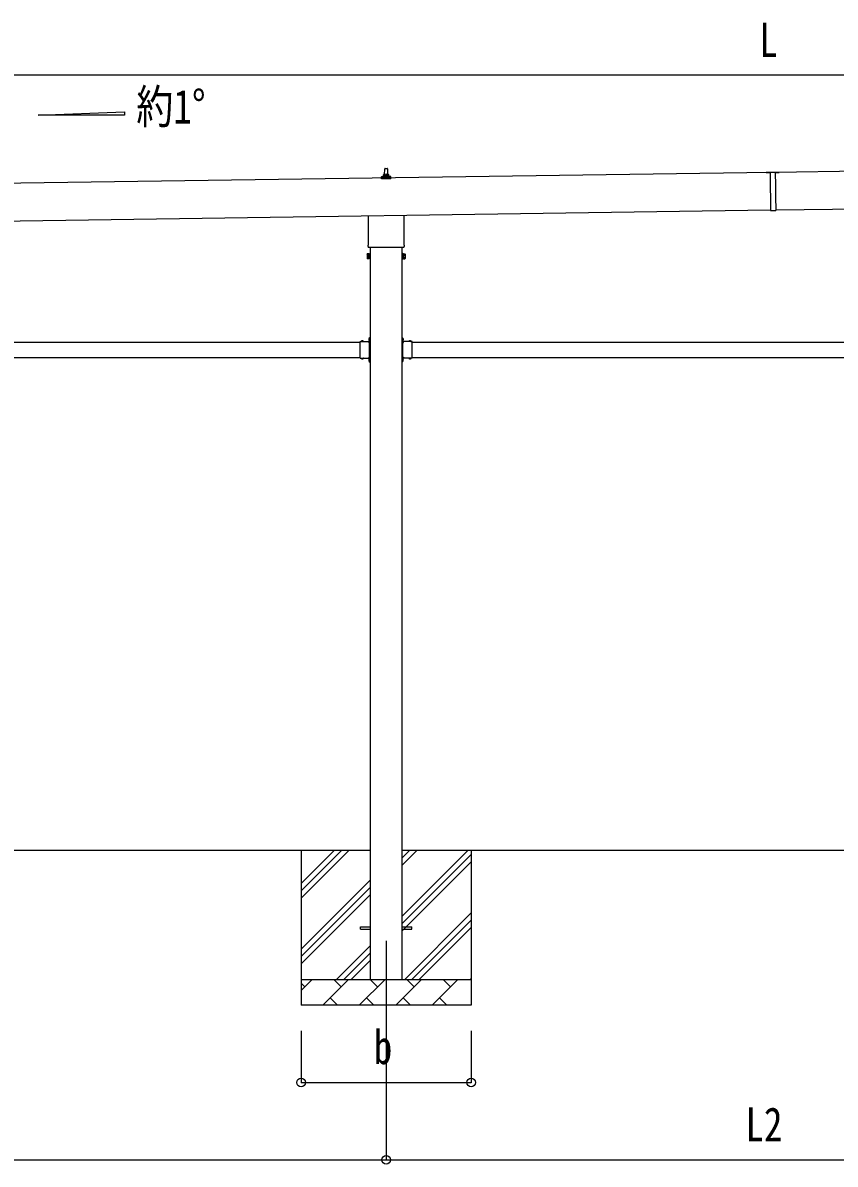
# Model space of a CAD drawing. Units: millimetres, scale not verified. Extents: x -16820 to 16820, y -11880 to 11880.
# Drawn here: x -5868 to -2716, y -6384 to -1955 of the extents above; entities that cross this region are included whole.
import ezdxf
from ezdxf.enums import TextEntityAlignment as Align

# ---------------------------------------------------------------- set-up
doc = ezdxf.new("R2010")
doc.units = ezdxf.units.MM
doc.header["$LTSCALE"] = 50
for name, color, linetype in [('0-2_USER1', 3, 'Continuous'), ('0-3_YKK_12', 2, 'Continuous'), ('0-4_YKK_13', 4, 'Continuous'), ('0-5_YKK_A1', 4, 'Continuous'), ('0-6_YKK_D', 6, 'Continuous')]:
    doc.layers.add(name, color=color, linetype=linetype)
doc.styles.add('ＭＳ ゴシック', font='')
doc.styles.get('ＭＳ ゴシック').set_extended_font_data('MS Gothic')

msp = doc.modelspace()

# ---------------------------------------------------------------- linework, layer by layer
at = {"layer": '0-3_YKK_12'}
msp.add_line((-4458.42, -5517), (-4458.42, -6017), dxfattribs=at)
at = {"layer": '0-4_YKK_13'}
for p, q in [((-4464.42, -2544.88), (-4463.69, -2521.36)), ((-4462.69, -2520.38), (-4454.15, -2520.38)), ((-4453.15, -2521.36), (-4452.42, -2544.88)), ((-4476.67, -2560.38), (-4476.67, -2552.67)), ((-4440.17, -2560.38), (-4476.67, -2560.38)), ((-4476.29, -2551.88), (-4440.55, -2551.88)), ((-4475.91, -2551.7), (-4469.19, -2550.07)), ((-4468.8, -2549.88), (-4448.04, -2549.88)), ((-4468.42, -2549.1), (-4468.42, -2544.88)), ((-4467.42, -2544.88), (-4449.42, -2544.88)), ((-4448.42, -2549.1), (-4448.42, -2544.88)), ((-4440.94, -2551.7), (-4447.66, -2550.07)), ((-4440.17, -2560.38), (-4440.17, -2552.67)), ((-2933.49, -2535.47), (-2983.49, -2536.18)), ((-2983.49, -2536.18), (-2983.48, -2536.68)), ((-2983.48, -2536.68), (-2968.48, -2536.47)), ((-2968.49, -2535.97), (-2968.31, -2548.37)), ((-2968.3, -2549.17), (-2967.95, -2573.36)), ((-2948.49, -2535.68), (-2948.31, -2548.08)), ((-2948.48, -2536.18), (-2933.48, -2535.97)), ((-2948.3, -2548.88), (-2947.95, -2573.08)), ((-2933.49, -2535.47), (-2933.48, -2535.97)), ((-2967.94, -2574.16), (-2967.54, -2602.36)), ((-2967.53, -2603.16), (-2967.18, -2627.36)), ((-2947.94, -2573.88), (-2947.54, -2602.08)), ((-2947.53, -2602.88), (-2947.18, -2627.07)), ((-2967.17, -2628.16), (-2966.38, -2683.25)), ((-2947.17, -2627.87), (-2946.38, -2682.96)), ((-2966.38, -2683.25), (-2946.38, -2682.96)), ((-4526.72, -2814.37), (-4526.72, -2703.72)), ((-4390.12, -2701.77), (-4390.12, -2814.37)), ((-4528.42, -2823.14), (-4528.42, -2817.64)), ((-4390.48, -2826.64), (-4526.36, -2826.64)), ((-4388.42, -2817.64), (-4388.42, -2823.14)), ((-4532.42, -2852.64), (-4531.66, -2851.33)), ((-4532.42, -2852.64), (-4532.42, -2869.64)), ((-4532.42, -2869.64), (-4531.66, -2870.96)), ((-4525.42, -2856.24), (-4531.66, -2856.24)), ((-4525.42, -2866.05), (-4531.66, -2866.05)), ((-4525.42, -2870.96), (-4531.66, -2870.96)), ((-4522.92, -2870.34), (-4525.42, -2870.34)), ((-4393.92, -2870.34), (-4391.42, -2870.34)), ((-4391.42, -2856.24), (-4385.18, -2856.24)), ((-4391.42, -2866.05), (-4385.18, -2866.05)), ((-4391.42, -2870.96), (-4385.18, -2870.96)), ((-4384.42, -2852.64), (-4385.18, -2851.33)), ((-4384.42, -2869.64), (-4385.18, -2870.96)), ((-4384.42, -2852.64), (-4384.42, -2869.64)), ((-4526.62, -3184), (-4520.92, -3184)), ((-4522.52, -3182.87), (-4525.18, -3181.55)), ((-4522.52, -3185.13), (-4525.18, -3186.45)), ((-4523.38, -3179.27), (-4523.22, -3179.27)), ((-4522.52, -3176.5), (-4520.92, -3176.5)), ((-4522.52, -3193.46), (-4522.52, -3176.5)), ((-4522.52, -3179.97), (-4522.52, -3188.04)), ((-4520.92, -3181), (-4522.52, -3181)), ((-4522.52, -3182), (-4520.92, -3182)), ((-4522.52, -3186), (-4520.92, -3186)), ((-4520.92, -3187), (-4522.52, -3187)), ((-4394.32, -3176.5), (-4395.92, -3176.5)), ((-4395.92, -3181), (-4394.32, -3181)), ((-4394.32, -3182), (-4395.92, -3182)), ((-4390.22, -3184), (-4395.92, -3184)), ((-4394.32, -3186), (-4395.92, -3186)), ((-4395.92, -3187), (-4394.32, -3187)), ((-4394.32, -3193.46), (-4394.32, -3176.5)), ((-4394.32, -3179.97), (-4394.32, -3188.04)), ((-4394.32, -3182.87), (-4391.66, -3181.55)), ((-4394.32, -3185.13), (-4391.66, -3186.45)), ((-4393.46, -3179.27), (-4393.62, -3179.27)), ((-4558.92, -3202.29), (-4558.92, -3191.9)), ((-4558.92, -3191.9), (-4522.52, -3191.9)), ((-4558.92, -3244.29), (-4558.92, -3203.71)), ((-4555.66, -3191.04), (-4555.66, -3191.2)), ((-4554.96, -3191.9), (-4546.89, -3191.9)), ((-4552.05, -3191.9), (-4553.37, -3189.24)), ((-4549.8, -3191.9), (-4548.47, -3189.24)), ((-4546.19, -3191.04), (-4546.19, -3191.2)), ((-4522.92, -3193.5), (-4525.92, -3193.5)), ((-4523.38, -3188.74), (-4523.22, -3188.74)), ((-4522.92, -3202.29), (-4522.92, -3195.5)), ((-4522.92, -3244.29), (-4522.92, -3203.71)), ((-4357.92, -3191.9), (-4394.32, -3191.9)), ((-4393.92, -3193.5), (-4390.92, -3193.5)), ((-4393.92, -3202.29), (-4393.92, -3195.5)), ((-4393.92, -3244.29), (-4393.92, -3203.71)), ((-4393.46, -3188.74), (-4393.62, -3188.74)), ((-4370.66, -3191.04), (-4370.66, -3191.2)), ((-4361.89, -3191.9), (-4369.96, -3191.9)), ((-4367.05, -3191.9), (-4368.37, -3189.24)), ((-4364.8, -3191.9), (-4363.47, -3189.24)), ((-4361.19, -3191.04), (-4361.19, -3191.2)), ((-4357.92, -3202.29), (-4357.92, -3191.9)), ((-4357.92, -3244.29), (-4357.92, -3203.71)), ((-4558.92, -3256.1), (-4558.92, -3245.71)), ((-4558.92, -3256.1), (-4522.52, -3256.1)), ((-4555.66, -3256.96), (-4555.66, -3256.8)), ((-4554.96, -3256.1), (-4546.89, -3256.1)), ((-4552.05, -3256.1), (-4553.37, -3258.76)), ((-4549.8, -3256.1), (-4548.47, -3258.76)), ((-4546.19, -3256.96), (-4546.19, -3256.8)), ((-4525.92, -3254.5), (-4522.92, -3254.5)), ((-4522.52, -3262.87), (-4525.18, -3261.55)), ((-4522.52, -3265.13), (-4525.18, -3266.45)), ((-4523.38, -3259.27), (-4523.22, -3259.27)), ((-4523.38, -3268.74), (-4523.22, -3268.74)), ((-4522.92, -3252.5), (-4522.92, -3245.71)), ((-4522.52, -3271.5), (-4522.52, -3254.54)), ((-4522.52, -3259.97), (-4522.52, -3268.04)), ((-4522.52, -3262), (-4520.92, -3262)), ((-4522.52, -3266), (-4520.92, -3266)), ((-4522.52, -3271.5), (-4520.92, -3271.5)), ((-4394.32, -3262), (-4395.92, -3262)), ((-4394.32, -3266), (-4395.92, -3266)), ((-4394.32, -3271.5), (-4395.92, -3271.5)), ((-4394.32, -3271.5), (-4394.32, -3254.54)), ((-4357.92, -3256.1), (-4394.32, -3256.1)), ((-4394.32, -3259.97), (-4394.32, -3268.04)), ((-4394.32, -3262.87), (-4391.66, -3261.55)), ((-4394.32, -3265.13), (-4391.66, -3266.45)), ((-4393.92, -3252.5), (-4393.92, -3245.71)), ((-4390.92, -3254.5), (-4393.92, -3254.5)), ((-4393.46, -3259.27), (-4393.62, -3259.27)), ((-4393.46, -3268.74), (-4393.62, -3268.74)), ((-4370.66, -3256.96), (-4370.66, -3256.8)), ((-4361.89, -3256.1), (-4369.96, -3256.1)), ((-4367.05, -3256.1), (-4368.37, -3258.76)), ((-4364.8, -3256.1), (-4363.47, -3258.76)), ((-4361.19, -3256.96), (-4361.19, -3256.8)), ((-4357.92, -3256.1), (-4357.92, -3245.71)), ((-4558.42, -5462.5), (-4520.92, -5462.5)), ((-4558.42, -5471.5), (-4558.42, -5462.5)), ((-4558.42, -5471.5), (-4520.92, -5471.5)), ((-4395.92, -5462.5), (-4358.42, -5462.5)), ((-4395.92, -5471.5), (-4358.42, -5471.5)), ((-4358.42, -5471.5), (-4358.42, -5462.5))]:
    msp.add_line(p, q, dxfattribs=at)
for points in [[(-4525.42, -2870.96), (-4525.42, -2851.33), (-4531.66, -2851.33)], [(-4525.42, -2870.34), (-4525.42, -2851.94), (-4522.92, -2851.94)], [(-4391.42, -2870.34), (-4391.42, -2851.94), (-4393.92, -2851.94)], [(-4391.42, -2870.96), (-4391.42, -2851.33), (-4385.18, -2851.33)], [(-4520.92, -3191.5), (-4520.92, -3185.5), (-4520.92, -3182.5), (-4520.92, -3176.5)], [(-4395.92, -3191.5), (-4395.92, -3185.5), (-4395.92, -3182.5), (-4395.92, -3176.5)], [(-4522.92, -3195.5), (-4525.92, -3195.5), (-4525.92, -3191.9)], [(-4393.92, -3195.5), (-4390.92, -3195.5), (-4390.92, -3191.9)], [(-4522.92, -3252.5), (-4525.92, -3252.5), (-4525.92, -3256.1)], [(-4520.92, -3271.5), (-4520.92, -3265.5), (-4520.92, -3262.5), (-4520.92, -3256.5)], [(-4395.92, -3271.5), (-4395.92, -3265.5), (-4395.92, -3262.5), (-4395.92, -3256.5)], [(-4393.92, -3252.5), (-4390.92, -3252.5), (-4390.92, -3256.1)]]:
    msp.add_lwpolyline(points, dxfattribs=at)
for points in [[(-4522.92, -2871.64), (-4522.92, -2850.64), (-4520.92, -2850.64), (-4520.92, -2871.64)], [(-4393.92, -2871.64), (-4393.92, -2850.64), (-4395.92, -2850.64), (-4395.92, -2871.64)]]:
    msp.add_lwpolyline(points, close=True, dxfattribs=at)
for centre, radius, start, end in [((-4462.69, -2521.38), 1, 90, 178.60509), ((-4454.15, -2521.38), 1, 1.39491, 90), ((-4475.67, -2552.67), 1, 103.62699, 180), ((-4469.42, -2549.1), 1, 283.62699, 0), ((-4464.34, -2545.52), 4.13, 90, 171.17633), ((-4467.42, -2545.88), 1, 90, 180), ((-4455.09, -2544.88), 4.83, 133.60282, 180), ((-4461.75, -2544.88), 4.83, 0, 46.39718), ((-4452.51, -2545.52), 4.13, 8.82367, 90), ((-4449.42, -2545.88), 1, 0, 90), ((-4447.42, -2549.1), 1, 180, 256.37301), ((-4441.17, -2552.67), 1, 0, 76.37301), ((-2968.6, -2548.77), 0.5, 307.68835, 53.94855), ((-2948.01, -2548.48), 0.5, 127.68835, 233.94855), ((-2968.25, -2573.77), 0.5, 307.68835, 53.94855), ((-2967.83, -2602.77), 0.5, 307.68835, 53.94855), ((-2947.65, -2573.47), 0.5, 127.68835, 233.94855), ((-2947.23, -2602.47), 0.5, 127.68835, 233.94855), ((-2967.48, -2627.76), 0.5, 307.68835, 53.94855), ((-2946.88, -2627.47), 0.5, 127.68835, 233.94855), ((-4524.42, -2817.64), 4, 125.09963, 180), ((-4524.42, -2823.14), 4, 180, 194.47751), ((-4524.42, -2823.14), 4, 194.47751, 241.04498), ((-4392.42, -2823.14), 4, 298.95502, 345.52249), ((-4392.42, -2817.64), 4, 0, 54.90037), ((-4392.42, -2823.14), 4, 345.52249, 0), ((-4528.08, -2853.78), 4.34, 145.61575, 214.38425), ((-4528.08, -2868.5), 4.34, 145.61575, 214.38425), ((-4516.18, -2861.14), 16.24, 162.41205, 197.58795), ((-4388.77, -2853.78), 4.34, 325.61575, 34.38425), ((-4400.66, -2861.14), 16.24, 342.41205, 17.58795), ((-4388.77, -2868.5), 4.34, 325.61575, 34.38425), ((-4518.62, -3184), 7, 140.87645, 180), ((-4518.62, -3184), 7, 180, 219.12355), ((-4523.38, -3180.13), 0.862, 90, 140.87645), ((-4523.38, -3187.87), 0.862, 219.12355, 270), ((-4523.22, -3179.97), 0.7, 0, 90), ((-4523.22, -3188.04), 0.7, 270, 0), ((-4393.62, -3179.97), 0.7, 90, 180), ((-4393.62, -3188.04), 0.7, 180, 270), ((-4393.46, -3180.13), 0.862, 39.12355, 90), ((-4393.46, -3187.87), 0.862, 270, 320.87645), ((-4398.22, -3184), 7, 0, 39.12355), ((-4398.22, -3184), 7, 320.87645, 0), ((-4559.62, -3203), 1, 314.427, 45.573), ((-4554.96, -3191.2), 0.7, 180, 270), ((-4554.79, -3191.04), 0.862, 129.12355, 180), ((-4550.92, -3195.8), 7, 90, 129.12355), ((-4550.92, -3195.8), 7, 50.87645, 90), ((-4546.89, -3191.2), 0.7, 270, 0), ((-4547.05, -3191.04), 0.862, 0, 50.87645), ((-4522.22, -3203), 1, 134.427, 225.573), ((-4522.92, -3191.5), 2, 270, 0), ((-4393.92, -3191.5), 2, 180, 270), ((-4394.62, -3203), 1, 314.427, 45.573), ((-4369.96, -3191.2), 0.7, 180, 270), ((-4369.79, -3191.04), 0.862, 129.12355, 180), ((-4365.92, -3195.8), 7, 90, 129.12355), ((-4365.92, -3195.8), 7, 50.87645, 90), ((-4361.89, -3191.2), 0.7, 270, 0), ((-4362.05, -3191.04), 0.862, 0, 50.87645), ((-4357.22, -3203), 1, 134.427, 225.573), ((-4559.62, -3245), 1, 314.427, 45.573), ((-4554.96, -3256.8), 0.7, 90, 180), ((-4554.79, -3256.96), 0.862, 180, 230.87645), ((-4550.92, -3252.2), 7, 230.87645, 270), ((-4550.92, -3252.2), 7, 270, 309.12355), ((-4546.89, -3256.8), 0.7, 0, 90), ((-4547.05, -3256.96), 0.862, 309.12355, 0), ((-4518.62, -3264), 7, 140.87645, 180), ((-4518.62, -3264), 7, 180, 219.12355), ((-4523.38, -3260.13), 0.862, 90, 140.87645), ((-4523.38, -3267.87), 0.862, 219.12355, 270), ((-4522.22, -3245), 1, 134.427, 225.573), ((-4523.22, -3259.97), 0.7, 0, 90), ((-4523.22, -3268.04), 0.7, 270, 0), ((-4522.92, -3256.5), 2, 0, 90), ((-4393.92, -3256.5), 2, 90, 180), ((-4393.62, -3259.97), 0.7, 90, 180), ((-4393.62, -3268.04), 0.7, 180, 270), ((-4394.62, -3245), 1, 314.427, 45.573), ((-4393.46, -3260.13), 0.862, 39.12355, 90), ((-4393.46, -3267.87), 0.862, 270, 320.87645), ((-4398.22, -3264), 7, 0, 39.12355), ((-4398.22, -3264), 7, 320.87645, 0), ((-4369.96, -3256.8), 0.7, 90, 180), ((-4369.79, -3256.96), 0.862, 180, 230.87645), ((-4365.92, -3252.2), 7, 230.87645, 270), ((-4365.92, -3252.2), 7, 270, 309.12355), ((-4361.89, -3256.8), 0.7, 0, 90), ((-4362.05, -3256.96), 0.862, 309.12355, 0), ((-4357.22, -3245), 1, 134.427, 225.573)]:
    msp.add_arc(centre, radius, start, end, dxfattribs=at)
at = {"layer": '0-5_YKK_A1'}
for p, q in [((-5809.17, -2313.18), (-5473.17, -2300.76)), ((-5473.17, -2300.76), (-5473.17, -2313.18)), ((-5473.17, -2313.18), (-5809.17, -2313.18)), ((2428.44, -2459.38), (-2948.48, -2536.16)), ((-2968.48, -2536.44), (-8355.52, -2613.37)), ((-2946.41, -2681.14), (2430.51, -2604.33)), ((-8353.45, -2758.39), (-2966.41, -2681.43)), ((-4520.92, -2826.64), (-4520.92, -5667)), ((-4395.92, -5667), (-4395.92, -2826.64)), ((-7357.92, -3194), (-4558.92, -3194)), ((-4357.92, -3194), (-1558.92, -3194)), ((-7357.92, -3254), (-4558.92, -3254)), ((-4525.92, -3254), (-4521.42, -3254)), ((-4390.92, -3254), (-4395.42, -3254)), ((-4357.92, -3254), (-1558.92, -3254)), ((-4520.92, -5167), (-7395.92, -5167)), ((-4788.42, -5167), (-4788.42, -5767)), ((-4788.42, -5352.05), (-4603.37, -5167)), ((-4788.42, -5323.77), (-4631.65, -5167)), ((-4788.42, -5295.48), (-4659.94, -5167)), ((-1520.92, -5167), (-4395.92, -5167)), ((-4395.92, -5422.1), (-4140.82, -5167)), ((-4395.92, -5224.11), (-4338.81, -5167)), ((-4395.92, -5195.82), (-4367.1, -5167)), ((-4128.42, -5167), (-4128.42, -5767)), ((-4395.92, -5450.38), (-4128.42, -5182.88)), ((-4395.92, -5478.67), (-4128.42, -5211.17)), ((-4788.42, -5550.04), (-4520.92, -5282.54)), ((-4788.42, -5578.32), (-4520.92, -5310.82)), ((-4788.42, -5606.61), (-4520.92, -5339.11)), ((-4386.26, -5667), (-4128.42, -5409.16)), ((-4357.98, -5667), (-4128.42, -5437.44)), ((-4329.69, -5667), (-4128.42, -5465.73)), ((-4650.82, -5667), (-4520.92, -5537.1)), ((-4622.54, -5667), (-4520.92, -5565.38)), ((-4594.25, -5667), (-4520.92, -5593.67)), ((-4788.42, -5667), (-4128.42, -5667)), ((-4788.42, -5709.89), (-4745.53, -5667)), ((-4704.11, -5767), (-4604.11, -5667)), ((-4632.66, -5695.55), (-4661.21, -5667)), ((-4562.68, -5767), (-4462.68, -5667)), ((-4491.24, -5695.55), (-4519.79, -5667)), ((-4421.26, -5767), (-4321.26, -5667)), ((-4349.82, -5695.55), (-4378.37, -5667)), ((-4279.84, -5767), (-4179.84, -5667)), ((-4208.4, -5695.55), (-4236.95, -5667)), ((-4131.71, -5667), (-4128.42, -5663.72)), ((-4774.08, -5695.55), (-4788.42, -5681.21)), ((-4675.55, -5738.45), (-4647, -5767)), ((-4534.13, -5738.45), (-4505.58, -5767)), ((-4392.71, -5738.45), (-4364.16, -5767)), ((-4251.29, -5738.45), (-4222.74, -5767)), ((-4128.42, -5767), (-4788.42, -5767))]:
    msp.add_line(p, q, dxfattribs=at)
for points in [[(-4525.92, -3194), (-4521.42, -3194), (-4521.42, -3254)], [(-4390.92, -3194), (-4395.42, -3194), (-4395.42, -3254)]]:
    msp.add_lwpolyline(points, dxfattribs=at)
at = {"layer": '0-6_YKK_D'}
for p, q in [((2248, -2158.89), (-8173.01, -2158.89)), ((-4788.42, -5867), (-4788.42, -6068)), ((-4458.42, -5867), (-4458.42, -6368)), ((-4458.42, -5867), (-4458.42, -6368)), ((-4128.42, -5867), (-4128.42, -6068)), ((-4788.42, -6067), (-4128.42, -6067)), ((-7458.42, -6367), (-4458.42, -6367)), ((-4458.42, -6367), (-1458.42, -6367))]:
    msp.add_line(p, q, dxfattribs=at)
for centre in [(-4788.42, -6067), (-4128.42, -6067), (-4458.42, -6367), (-4458.42, -6367)]:
    msp.add_circle(centre, 17, dxfattribs=at)

# ---------------------------------------------------------------- texts
at = {"layer": '0-2_USER1', "style": 'ＭＳ ゴシック', "width": 0.8}
msp.add_text('約1°', height=132, dxfattribs=at).set_placement((-5427.85, -2385.77), align=Align.BOTTOM_LEFT)
at = {"layer": '0-6_YKK_D', "style": 'ＭＳ ゴシック', "width": 0.8}
for s, p in [('L', (-3010.5, -2126.89)), ('b', (-4506.42, -6035)), ('L2', (-3064.02, -6335))]:
    msp.add_text(s, height=132, dxfattribs=at).set_placement(p, align=Align.BOTTOM_LEFT)

doc.saveas('drawing.dxf')
